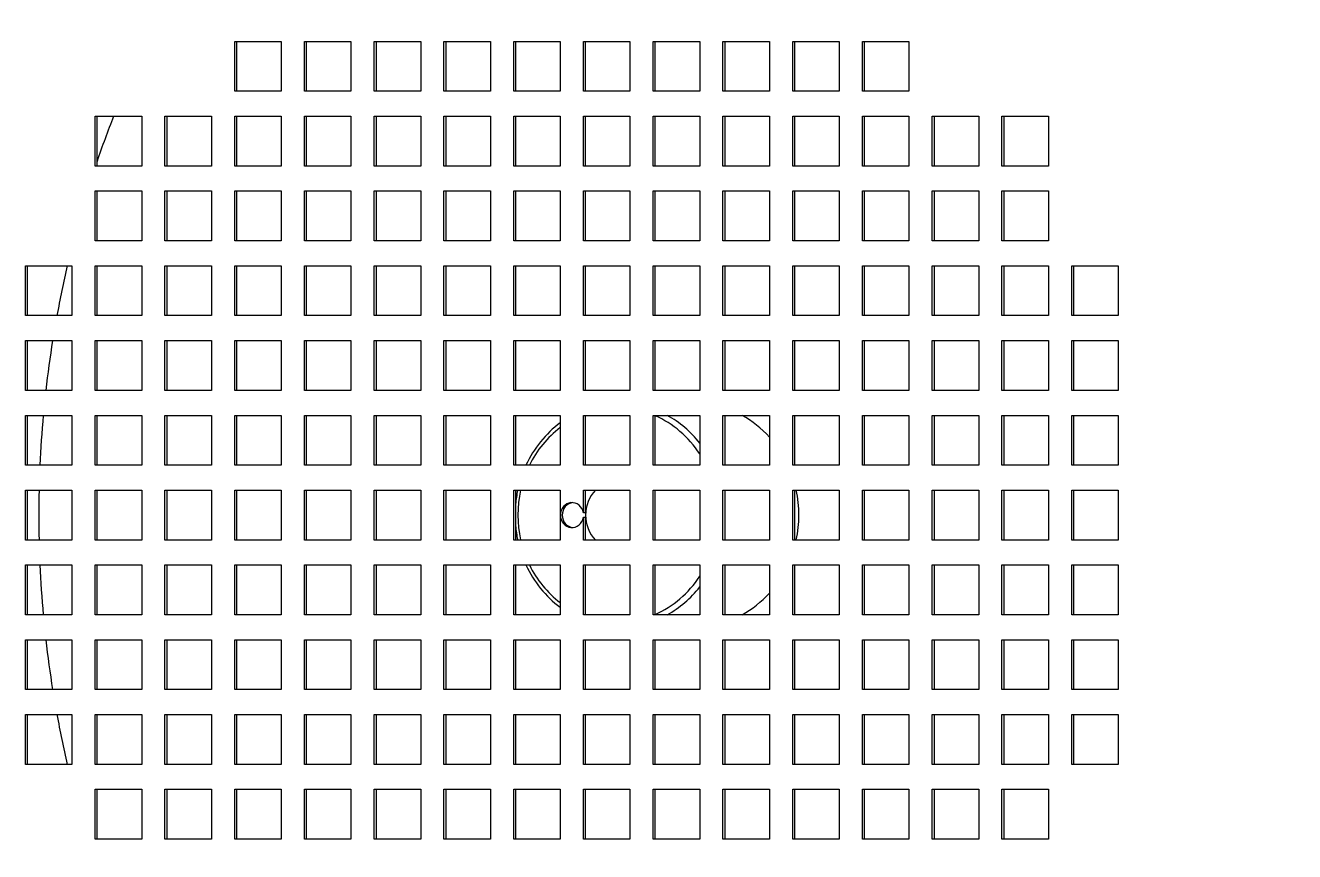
# Model space of a CAD drawing. Header units: millimetres. Extents: x -360063 to 84100, y -179792 to 59400.
# Drawn here: x 39953.1 to 40207.7, y 43732.7 to 43898.4 of the extents above; entities that cross this region are included whole.
import ezdxf

# ---------------------------------------------------------------- set-up
doc = ezdxf.new("R2010")
doc.units = ezdxf.units.MM
doc.header["$LTSCALE"] = 100
doc.layers.add('Visible', color=7, linetype='Continuous', lineweight=25)

msp = doc.modelspace()

# ---------------------------------------------------------------- linework, layer by layer
at = {"layer": 'Visible'}
for p, q in [((39995.12, 43895.17), (40004.44, 43895.17)), ((39995.12, 43885.17), (39995.12, 43895.17)), ((39995.48, 43895.17), (39995.48, 43885.17)), ((40004.44, 43895.17), (40004.44, 43885.17)), ((40009.11, 43885.17), (40009.11, 43895.17)), ((40009.11, 43895.17), (40018.43, 43895.17)), ((40009.47, 43895.17), (40009.47, 43885.17)), ((40018.43, 43895.17), (40018.43, 43885.17)), ((40023.1, 43885.17), (40023.1, 43895.17)), ((40023.1, 43895.17), (40032.42, 43895.17)), ((40023.46, 43895.17), (40023.46, 43885.17)), ((40032.42, 43895.17), (40032.42, 43885.17)), ((40037.09, 43885.17), (40037.09, 43895.17)), ((40037.09, 43895.17), (40046.41, 43895.17)), ((40037.45, 43895.17), (40037.45, 43885.17)), ((40046.41, 43895.17), (40046.41, 43885.17)), ((40051.07, 43885.17), (40051.07, 43895.17)), ((40051.07, 43895.17), (40060.4, 43895.17)), ((40051.44, 43895.17), (40051.44, 43885.17)), ((40060.4, 43895.17), (40060.4, 43885.17)), ((40065.06, 43885.17), (40065.06, 43895.17)), ((40065.06, 43895.17), (40074.39, 43895.17)), ((40065.42, 43895.17), (40065.42, 43885.17)), ((40074.39, 43895.17), (40074.39, 43885.17)), ((40079.05, 43885.17), (40079.05, 43895.17)), ((40079.05, 43895.17), (40088.38, 43895.17)), ((40079.41, 43895.17), (40079.41, 43885.17)), ((40088.38, 43895.17), (40088.38, 43885.17)), ((40093.04, 43885.17), (40093.04, 43895.17)), ((40093.04, 43895.17), (40102.37, 43895.17)), ((40093.4, 43895.17), (40093.4, 43885.17)), ((40102.37, 43895.17), (40102.37, 43885.17)), ((40107.03, 43885.17), (40107.03, 43895.17)), ((40107.03, 43895.17), (40116.36, 43895.17)), ((40107.39, 43895.17), (40107.39, 43885.17)), ((40116.36, 43895.17), (40116.36, 43885.17)), ((40121.02, 43885.17), (40121.02, 43895.17)), ((40121.02, 43895.17), (40130.34, 43895.17)), ((40121.38, 43895.17), (40121.38, 43885.17)), ((40130.34, 43895.17), (40130.34, 43885.17)), ((40004.44, 43885.17), (39995.12, 43885.17)), ((40018.43, 43885.17), (40009.11, 43885.17)), ((40032.42, 43885.17), (40023.1, 43885.17)), ((40046.41, 43885.17), (40037.09, 43885.17)), ((40060.4, 43885.17), (40051.07, 43885.17)), ((40074.39, 43885.17), (40065.06, 43885.17)), ((40088.38, 43885.17), (40079.05, 43885.17)), ((40102.37, 43885.17), (40093.04, 43885.17)), ((40116.36, 43885.17), (40107.03, 43885.17)), ((40130.34, 43885.17), (40121.02, 43885.17)), ((39967.14, 43870.17), (39967.14, 43880.17)), ((39967.14, 43880.17), (39976.47, 43880.17)), ((39967.5, 43880.17), (39967.5, 43870.17)), ((39976.47, 43880.17), (39976.47, 43870.17)), ((39981.13, 43870.17), (39981.13, 43880.17)), ((39981.13, 43880.17), (39990.46, 43880.17)), ((39981.49, 43880.17), (39981.49, 43870.17)), ((39990.46, 43880.17), (39990.46, 43870.17)), ((39995.12, 43870.17), (39995.12, 43880.17)), ((39995.12, 43880.17), (40004.44, 43880.17)), ((39995.48, 43880.17), (39995.48, 43870.17)), ((40004.44, 43880.17), (40004.44, 43870.17)), ((40009.11, 43880.17), (40018.43, 43880.17)), ((40009.11, 43870.17), (40009.11, 43880.17)), ((40009.47, 43880.17), (40009.47, 43870.17)), ((40018.43, 43880.17), (40018.43, 43870.17)), ((40023.1, 43870.17), (40023.1, 43880.17)), ((40023.1, 43880.17), (40032.42, 43880.17)), ((40023.46, 43880.17), (40023.46, 43870.17)), ((40032.42, 43880.17), (40032.42, 43870.17)), ((40037.09, 43870.17), (40037.09, 43880.17)), ((40037.09, 43880.17), (40046.41, 43880.17)), ((40037.45, 43880.17), (40037.45, 43870.17)), ((40046.41, 43880.17), (40046.41, 43870.17)), ((40051.07, 43870.17), (40051.07, 43880.17)), ((40051.07, 43880.17), (40060.4, 43880.17)), ((40051.44, 43880.17), (40051.44, 43870.17)), ((40060.4, 43880.17), (40060.4, 43870.17)), ((40065.06, 43870.17), (40065.06, 43880.17)), ((40065.06, 43880.17), (40074.39, 43880.17)), ((40065.42, 43880.17), (40065.42, 43870.17)), ((40074.39, 43880.17), (40074.39, 43870.17)), ((40079.05, 43870.17), (40079.05, 43880.17)), ((40079.05, 43880.17), (40088.38, 43880.17)), ((40079.41, 43880.17), (40079.41, 43870.17)), ((40088.38, 43880.17), (40088.38, 43870.17)), ((40093.04, 43880.17), (40102.37, 43880.17)), ((40093.04, 43870.17), (40093.04, 43880.17)), ((40093.4, 43880.17), (40093.4, 43870.17)), ((40102.37, 43880.17), (40102.37, 43870.17)), ((40107.03, 43870.17), (40107.03, 43880.17)), ((40107.03, 43880.17), (40116.36, 43880.17)), ((40107.39, 43880.17), (40107.39, 43870.17)), ((40116.36, 43880.17), (40116.36, 43870.17)), ((40121.02, 43870.17), (40121.02, 43880.17)), ((40121.02, 43880.17), (40130.34, 43880.17)), ((40121.38, 43880.17), (40121.38, 43870.17)), ((40130.34, 43880.17), (40130.34, 43870.17)), ((40135.01, 43870.17), (40135.01, 43880.17)), ((40135.01, 43880.17), (40144.33, 43880.17)), ((40135.37, 43880.17), (40135.37, 43870.17)), ((40144.33, 43880.17), (40144.33, 43870.17)), ((40149, 43880.17), (40158.32, 43880.17)), ((40149, 43870.17), (40149, 43880.17)), ((40149.36, 43880.17), (40149.36, 43870.17)), ((40158.32, 43880.17), (40158.32, 43870.17)), ((39976.47, 43870.17), (39967.14, 43870.17)), ((39990.46, 43870.17), (39981.13, 43870.17)), ((40004.44, 43870.17), (39995.12, 43870.17)), ((40018.43, 43870.17), (40009.11, 43870.17)), ((40032.42, 43870.17), (40023.1, 43870.17)), ((40046.41, 43870.17), (40037.09, 43870.17)), ((40060.4, 43870.17), (40051.07, 43870.17)), ((40074.39, 43870.17), (40065.06, 43870.17)), ((40088.38, 43870.17), (40079.05, 43870.17)), ((40102.37, 43870.17), (40093.04, 43870.17)), ((40116.36, 43870.17), (40107.03, 43870.17)), ((40130.34, 43870.17), (40121.02, 43870.17)), ((40144.33, 43870.17), (40135.01, 43870.17)), ((40158.32, 43870.17), (40149, 43870.17)), ((39967.14, 43855.17), (39967.14, 43865.17)), ((39967.14, 43865.17), (39976.47, 43865.17)), ((39967.5, 43865.17), (39967.5, 43855.17)), ((39976.47, 43865.17), (39976.47, 43855.17)), ((39981.13, 43855.17), (39981.13, 43865.17)), ((39981.13, 43865.17), (39990.46, 43865.17)), ((39981.49, 43865.17), (39981.49, 43855.17)), ((39990.46, 43865.17), (39990.46, 43855.17)), ((39995.12, 43855.17), (39995.12, 43865.17)), ((39995.12, 43865.17), (40004.44, 43865.17)), ((39995.48, 43865.17), (39995.48, 43855.17)), ((40004.44, 43865.17), (40004.44, 43855.17)), ((40009.11, 43865.17), (40018.43, 43865.17)), ((40009.11, 43855.17), (40009.11, 43865.17)), ((40009.47, 43865.17), (40009.47, 43855.17)), ((40018.43, 43865.17), (40018.43, 43855.17)), ((40023.1, 43855.17), (40023.1, 43865.17)), ((40023.1, 43865.17), (40032.42, 43865.17)), ((40023.46, 43865.17), (40023.46, 43855.17)), ((40032.42, 43865.17), (40032.42, 43855.17)), ((40037.09, 43855.17), (40037.09, 43865.17)), ((40037.09, 43865.17), (40046.41, 43865.17)), ((40037.45, 43865.17), (40037.45, 43855.17)), ((40046.41, 43865.17), (40046.41, 43855.17)), ((40051.07, 43855.17), (40051.07, 43865.17)), ((40051.07, 43865.17), (40060.4, 43865.17)), ((40051.44, 43865.17), (40051.44, 43855.17)), ((40060.4, 43865.17), (40060.4, 43855.17)), ((40065.06, 43855.17), (40065.06, 43865.17)), ((40065.06, 43865.17), (40074.39, 43865.17)), ((40065.42, 43865.17), (40065.42, 43855.17)), ((40074.39, 43865.17), (40074.39, 43855.17)), ((40079.05, 43855.17), (40079.05, 43865.17)), ((40079.05, 43865.17), (40088.38, 43865.17)), ((40079.41, 43865.17), (40079.41, 43855.17)), ((40088.38, 43865.17), (40088.38, 43855.17)), ((40093.04, 43865.17), (40102.37, 43865.17)), ((40093.04, 43855.17), (40093.04, 43865.17)), ((40093.4, 43865.17), (40093.4, 43855.17)), ((40102.37, 43865.17), (40102.37, 43855.17)), ((40107.03, 43855.17), (40107.03, 43865.17)), ((40107.03, 43865.17), (40116.36, 43865.17)), ((40107.39, 43865.17), (40107.39, 43855.17)), ((40116.36, 43865.17), (40116.36, 43855.17)), ((40121.02, 43855.17), (40121.02, 43865.17)), ((40121.02, 43865.17), (40130.34, 43865.17)), ((40121.38, 43865.17), (40121.38, 43855.17)), ((40130.34, 43865.17), (40130.34, 43855.17)), ((40135.01, 43855.17), (40135.01, 43865.17)), ((40135.01, 43865.17), (40144.33, 43865.17)), ((40135.37, 43865.17), (40135.37, 43855.17)), ((40144.33, 43865.17), (40144.33, 43855.17)), ((40149, 43865.17), (40158.32, 43865.17)), ((40149, 43855.17), (40149, 43865.17)), ((40149.36, 43865.17), (40149.36, 43855.17)), ((40158.32, 43865.17), (40158.32, 43855.17)), ((39976.47, 43855.17), (39967.14, 43855.17)), ((39990.46, 43855.17), (39981.13, 43855.17)), ((40004.44, 43855.17), (39995.12, 43855.17)), ((40018.43, 43855.17), (40009.11, 43855.17)), ((40032.42, 43855.17), (40023.1, 43855.17)), ((40046.41, 43855.17), (40037.09, 43855.17)), ((40060.4, 43855.17), (40051.07, 43855.17)), ((40074.39, 43855.17), (40065.06, 43855.17)), ((40088.38, 43855.17), (40079.05, 43855.17)), ((40102.37, 43855.17), (40093.04, 43855.17)), ((40116.36, 43855.17), (40107.03, 43855.17)), ((40130.34, 43855.17), (40121.02, 43855.17)), ((40144.33, 43855.17), (40135.01, 43855.17)), ((40158.32, 43855.17), (40149, 43855.17)), ((39953.15, 43840.17), (39953.15, 43850.17)), ((39953.15, 43850.17), (39962.48, 43850.17)), ((39953.51, 43850.17), (39953.51, 43840.17)), ((39962.48, 43850.17), (39962.48, 43840.17)), ((39967.14, 43850.17), (39976.47, 43850.17)), ((39967.14, 43840.17), (39967.14, 43850.17)), ((39967.5, 43850.17), (39967.5, 43840.17)), ((39976.47, 43850.17), (39976.47, 43840.17)), ((39981.13, 43840.17), (39981.13, 43850.17)), ((39981.13, 43850.17), (39990.46, 43850.17)), ((39981.49, 43850.17), (39981.49, 43840.17)), ((39990.46, 43850.17), (39990.46, 43840.17)), ((39995.12, 43840.17), (39995.12, 43850.17)), ((39995.12, 43850.17), (40004.44, 43850.17)), ((39995.48, 43850.17), (39995.48, 43840.17)), ((40004.44, 43850.17), (40004.44, 43840.17)), ((40009.11, 43840.17), (40009.11, 43850.17)), ((40009.11, 43850.17), (40018.43, 43850.17)), ((40009.47, 43850.17), (40009.47, 43840.17)), ((40018.43, 43850.17), (40018.43, 43840.17)), ((40023.1, 43840.17), (40023.1, 43850.17)), ((40023.1, 43850.17), (40032.42, 43850.17)), ((40023.46, 43850.17), (40023.46, 43840.17)), ((40032.42, 43850.17), (40032.42, 43840.17)), ((40037.09, 43840.17), (40037.09, 43850.17)), ((40037.09, 43850.17), (40046.41, 43850.17)), ((40037.45, 43850.17), (40037.45, 43840.17)), ((40046.41, 43850.17), (40046.41, 43840.17)), ((40051.07, 43840.17), (40051.07, 43850.17)), ((40051.07, 43850.17), (40060.4, 43850.17)), ((40051.44, 43850.17), (40051.44, 43840.17)), ((40060.4, 43850.17), (40060.4, 43840.17)), ((40065.06, 43840.17), (40065.06, 43850.17)), ((40065.06, 43850.17), (40074.39, 43850.17)), ((40065.42, 43850.17), (40065.42, 43840.17)), ((40074.39, 43850.17), (40074.39, 43840.17)), ((40079.05, 43840.17), (40079.05, 43850.17)), ((40079.05, 43850.17), (40088.38, 43850.17)), ((40079.41, 43850.17), (40079.41, 43840.17)), ((40088.38, 43850.17), (40088.38, 43840.17)), ((40093.04, 43840.17), (40093.04, 43850.17)), ((40093.04, 43850.17), (40102.37, 43850.17)), ((40093.4, 43850.17), (40093.4, 43840.17)), ((40102.37, 43850.17), (40102.37, 43840.17)), ((40107.03, 43840.17), (40107.03, 43850.17)), ((40107.03, 43850.17), (40116.36, 43850.17)), ((40107.39, 43850.17), (40107.39, 43840.17)), ((40116.36, 43850.17), (40116.36, 43840.17)), ((40121.02, 43840.17), (40121.02, 43850.17)), ((40121.02, 43850.17), (40130.34, 43850.17)), ((40121.38, 43850.17), (40121.38, 43840.17)), ((40130.34, 43850.17), (40130.34, 43840.17)), ((40135.01, 43840.17), (40135.01, 43850.17)), ((40135.01, 43850.17), (40144.33, 43850.17)), ((40135.37, 43850.17), (40135.37, 43840.17)), ((40144.33, 43850.17), (40144.33, 43840.17)), ((40149, 43840.17), (40149, 43850.17)), ((40149, 43850.17), (40158.32, 43850.17)), ((40149.36, 43850.17), (40149.36, 43840.17)), ((40158.32, 43850.17), (40158.32, 43840.17)), ((40162.99, 43850.17), (40172.31, 43850.17)), ((40162.99, 43840.17), (40162.99, 43850.17)), ((40163.35, 43850.17), (40163.35, 43840.17)), ((40172.31, 43850.17), (40172.31, 43840.17)), ((39962.48, 43840.17), (39953.15, 43840.17)), ((39976.47, 43840.17), (39967.14, 43840.17)), ((39990.46, 43840.17), (39981.13, 43840.17)), ((40004.44, 43840.17), (39995.12, 43840.17)), ((40018.43, 43840.17), (40009.11, 43840.17)), ((40032.42, 43840.17), (40023.1, 43840.17)), ((40046.41, 43840.17), (40037.09, 43840.17)), ((40060.4, 43840.17), (40051.07, 43840.17)), ((40074.39, 43840.17), (40065.06, 43840.17)), ((40088.38, 43840.17), (40079.05, 43840.17)), ((40102.37, 43840.17), (40093.04, 43840.17)), ((40116.36, 43840.17), (40107.03, 43840.17)), ((40130.34, 43840.17), (40121.02, 43840.17)), ((40144.33, 43840.17), (40135.01, 43840.17)), ((40158.32, 43840.17), (40149, 43840.17)), ((40172.31, 43840.17), (40162.99, 43840.17)), ((39953.15, 43825.17), (39953.15, 43835.17)), ((39953.15, 43835.17), (39962.48, 43835.17)), ((39953.51, 43835.17), (39953.51, 43825.17)), ((39962.48, 43835.17), (39962.48, 43825.17)), ((39967.14, 43835.17), (39976.47, 43835.17)), ((39967.14, 43825.17), (39967.14, 43835.17)), ((39967.5, 43835.17), (39967.5, 43825.17)), ((39976.47, 43835.17), (39976.47, 43825.17)), ((39981.13, 43825.17), (39981.13, 43835.17)), ((39981.13, 43835.17), (39990.46, 43835.17)), ((39981.49, 43835.17), (39981.49, 43825.17)), ((39990.46, 43835.17), (39990.46, 43825.17)), ((39995.12, 43825.17), (39995.12, 43835.17)), ((39995.12, 43835.17), (40004.44, 43835.17)), ((39995.48, 43835.17), (39995.48, 43825.17)), ((40004.44, 43835.17), (40004.44, 43825.17)), ((40009.11, 43825.17), (40009.11, 43835.17)), ((40009.11, 43835.17), (40018.43, 43835.17)), ((40009.47, 43835.17), (40009.47, 43825.17)), ((40018.43, 43835.17), (40018.43, 43825.17)), ((40023.1, 43825.17), (40023.1, 43835.17)), ((40023.1, 43835.17), (40032.42, 43835.17)), ((40023.46, 43835.17), (40023.46, 43825.17)), ((40032.42, 43835.17), (40032.42, 43825.17)), ((40037.09, 43825.17), (40037.09, 43835.17)), ((40037.09, 43835.17), (40046.41, 43835.17)), ((40037.45, 43835.17), (40037.45, 43825.17)), ((40046.41, 43835.17), (40046.41, 43825.17)), ((40051.07, 43825.17), (40051.07, 43835.17)), ((40051.07, 43835.17), (40060.4, 43835.17)), ((40051.44, 43835.17), (40051.44, 43825.17)), ((40060.4, 43835.17), (40060.4, 43825.17)), ((40065.06, 43825.17), (40065.06, 43835.17)), ((40065.06, 43835.17), (40074.39, 43835.17)), ((40065.42, 43835.17), (40065.42, 43825.17)), ((40074.39, 43835.17), (40074.39, 43825.17)), ((40079.05, 43825.17), (40079.05, 43835.17)), ((40079.05, 43835.17), (40088.38, 43835.17)), ((40079.41, 43835.17), (40079.41, 43825.17)), ((40088.38, 43835.17), (40088.38, 43825.17)), ((40093.04, 43825.17), (40093.04, 43835.17)), ((40093.04, 43835.17), (40102.37, 43835.17)), ((40093.4, 43835.17), (40093.4, 43825.17)), ((40102.37, 43835.17), (40102.37, 43825.17)), ((40107.03, 43825.17), (40107.03, 43835.17)), ((40107.03, 43835.17), (40116.36, 43835.17)), ((40107.39, 43835.17), (40107.39, 43825.17)), ((40116.36, 43835.17), (40116.36, 43825.17)), ((40121.02, 43825.17), (40121.02, 43835.17)), ((40121.02, 43835.17), (40130.34, 43835.17)), ((40121.38, 43835.17), (40121.38, 43825.17)), ((40130.34, 43835.17), (40130.34, 43825.17)), ((40135.01, 43825.17), (40135.01, 43835.17)), ((40135.01, 43835.17), (40144.33, 43835.17)), ((40135.37, 43835.17), (40135.37, 43825.17)), ((40144.33, 43835.17), (40144.33, 43825.17)), ((40149, 43825.17), (40149, 43835.17)), ((40149, 43835.17), (40158.32, 43835.17)), ((40149.36, 43835.17), (40149.36, 43825.17)), ((40158.32, 43835.17), (40158.32, 43825.17)), ((40162.99, 43835.17), (40172.31, 43835.17)), ((40162.99, 43825.17), (40162.99, 43835.17)), ((40163.35, 43835.17), (40163.35, 43825.17)), ((40172.31, 43835.17), (40172.31, 43825.17)), ((39962.48, 43825.17), (39953.15, 43825.17)), ((39976.47, 43825.17), (39967.14, 43825.17)), ((39990.46, 43825.17), (39981.13, 43825.17)), ((40004.44, 43825.17), (39995.12, 43825.17)), ((40018.43, 43825.17), (40009.11, 43825.17)), ((40032.42, 43825.17), (40023.1, 43825.17)), ((40046.41, 43825.17), (40037.09, 43825.17)), ((40060.4, 43825.17), (40051.07, 43825.17)), ((40074.39, 43825.17), (40065.06, 43825.17)), ((40088.38, 43825.17), (40079.05, 43825.17)), ((40102.37, 43825.17), (40093.04, 43825.17)), ((40116.36, 43825.17), (40107.03, 43825.17)), ((40130.34, 43825.17), (40121.02, 43825.17)), ((40144.33, 43825.17), (40135.01, 43825.17)), ((40158.32, 43825.17), (40149, 43825.17)), ((40172.31, 43825.17), (40162.99, 43825.17)), ((39953.15, 43810.17), (39953.15, 43820.17)), ((39953.15, 43820.17), (39962.48, 43820.17)), ((39953.51, 43820.17), (39953.51, 43810.17)), ((39962.48, 43820.17), (39962.48, 43810.17)), ((39967.14, 43820.17), (39976.47, 43820.17)), ((39967.14, 43810.17), (39967.14, 43820.17)), ((39967.5, 43820.17), (39967.5, 43810.17)), ((39976.47, 43820.17), (39976.47, 43810.17)), ((39981.13, 43810.17), (39981.13, 43820.17)), ((39981.13, 43820.17), (39990.46, 43820.17)), ((39981.49, 43820.17), (39981.49, 43810.17)), ((39990.46, 43820.17), (39990.46, 43810.17)), ((39995.12, 43810.17), (39995.12, 43820.17)), ((39995.12, 43820.17), (40004.44, 43820.17)), ((39995.48, 43820.17), (39995.48, 43810.17)), ((40004.44, 43820.17), (40004.44, 43810.17)), ((40009.11, 43810.17), (40009.11, 43820.17)), ((40009.11, 43820.17), (40018.43, 43820.17)), ((40009.47, 43820.17), (40009.47, 43810.17)), ((40018.43, 43820.17), (40018.43, 43810.17)), ((40023.1, 43810.17), (40023.1, 43820.17)), ((40023.1, 43820.17), (40032.42, 43820.17)), ((40023.46, 43820.17), (40023.46, 43810.17)), ((40032.42, 43820.17), (40032.42, 43810.17)), ((40037.09, 43810.17), (40037.09, 43820.17)), ((40037.09, 43820.17), (40046.41, 43820.17)), ((40037.45, 43820.17), (40037.45, 43810.17)), ((40046.41, 43820.17), (40046.41, 43810.17)), ((40051.07, 43810.17), (40051.07, 43820.17)), ((40051.07, 43820.17), (40060.4, 43820.17)), ((40051.44, 43820.17), (40051.44, 43810.17)), ((40060.4, 43820.17), (40060.4, 43810.17)), ((40065.06, 43810.17), (40065.06, 43820.17)), ((40065.06, 43820.17), (40074.39, 43820.17)), ((40065.42, 43820.17), (40065.42, 43810.17)), ((40074.39, 43820.17), (40074.39, 43810.17)), ((40079.05, 43810.17), (40079.05, 43820.17)), ((40079.05, 43820.17), (40088.38, 43820.17)), ((40079.41, 43820.17), (40079.41, 43810.17)), ((40088.38, 43820.17), (40088.38, 43810.17)), ((40093.04, 43810.17), (40093.04, 43820.17)), ((40093.04, 43820.17), (40102.37, 43820.17)), ((40093.4, 43820.17), (40093.4, 43810.17)), ((40102.37, 43820.17), (40102.37, 43810.17)), ((40107.03, 43810.17), (40107.03, 43820.17)), ((40107.03, 43820.17), (40116.36, 43820.17)), ((40107.39, 43820.17), (40107.39, 43810.17)), ((40116.36, 43820.17), (40116.36, 43810.17)), ((40121.02, 43810.17), (40121.02, 43820.17)), ((40121.02, 43820.17), (40130.34, 43820.17)), ((40121.38, 43820.17), (40121.38, 43810.17)), ((40130.34, 43820.17), (40130.34, 43810.17)), ((40135.01, 43810.17), (40135.01, 43820.17)), ((40135.01, 43820.17), (40144.33, 43820.17)), ((40135.37, 43820.17), (40135.37, 43810.17)), ((40144.33, 43820.17), (40144.33, 43810.17)), ((40149, 43810.17), (40149, 43820.17)), ((40149, 43820.17), (40158.32, 43820.17)), ((40149.36, 43820.17), (40149.36, 43810.17)), ((40158.32, 43820.17), (40158.32, 43810.17)), ((40162.99, 43820.17), (40172.31, 43820.17)), ((40162.99, 43810.17), (40162.99, 43820.17)), ((40163.35, 43820.17), (40163.35, 43810.17)), ((40172.31, 43820.17), (40172.31, 43810.17)), ((39962.48, 43810.17), (39953.15, 43810.17)), ((39976.47, 43810.17), (39967.14, 43810.17)), ((39990.46, 43810.17), (39981.13, 43810.17)), ((40004.44, 43810.17), (39995.12, 43810.17)), ((40018.43, 43810.17), (40009.11, 43810.17)), ((40032.42, 43810.17), (40023.1, 43810.17)), ((40046.41, 43810.17), (40037.09, 43810.17)), ((40060.4, 43810.17), (40051.07, 43810.17)), ((40074.39, 43810.17), (40065.06, 43810.17)), ((40088.38, 43810.17), (40079.05, 43810.17)), ((40102.37, 43810.17), (40093.04, 43810.17)), ((40116.36, 43810.17), (40107.03, 43810.17)), ((40130.34, 43810.17), (40121.02, 43810.17)), ((40144.33, 43810.17), (40135.01, 43810.17)), ((40158.32, 43810.17), (40149, 43810.17)), ((40172.31, 43810.17), (40162.99, 43810.17)), ((39953.15, 43795.17), (39953.15, 43805.17)), ((39953.15, 43805.17), (39962.48, 43805.17)), ((39953.51, 43805.17), (39953.51, 43795.17)), ((39962.48, 43805.17), (39962.48, 43795.17)), ((39967.14, 43805.17), (39976.47, 43805.17)), ((39967.14, 43795.17), (39967.14, 43805.17)), ((39967.5, 43805.17), (39967.5, 43795.17)), ((39976.47, 43805.17), (39976.47, 43795.17)), ((39981.13, 43805.17), (39990.46, 43805.17)), ((39981.13, 43795.17), (39981.13, 43805.17)), ((39981.49, 43805.17), (39981.49, 43795.17)), ((39990.46, 43805.17), (39990.46, 43795.17)), ((39995.12, 43805.17), (40004.44, 43805.17)), ((39995.12, 43795.17), (39995.12, 43805.17)), ((39995.48, 43805.17), (39995.48, 43795.17)), ((40004.44, 43805.17), (40004.44, 43795.17)), ((40009.11, 43805.17), (40018.43, 43805.17)), ((40009.11, 43795.17), (40009.11, 43805.17)), ((40009.47, 43805.17), (40009.47, 43795.17)), ((40018.43, 43805.17), (40018.43, 43795.17)), ((40023.1, 43805.17), (40032.42, 43805.17)), ((40023.1, 43795.17), (40023.1, 43805.17)), ((40023.46, 43805.17), (40023.46, 43795.17)), ((40032.42, 43805.17), (40032.42, 43795.17)), ((40037.09, 43805.17), (40046.41, 43805.17)), ((40037.09, 43795.17), (40037.09, 43805.17)), ((40037.45, 43805.17), (40037.45, 43795.17)), ((40046.41, 43805.17), (40046.41, 43795.17)), ((40051.07, 43805.17), (40060.4, 43805.17)), ((40051.07, 43795.17), (40051.07, 43805.17)), ((40051.44, 43805.17), (40051.44, 43795.17)), ((40060.4, 43805.17), (40060.4, 43795.17)), ((40065.06, 43800.62), (40065.06, 43805.17)), ((40065.06, 43805.17), (40074.39, 43805.17)), ((40065.42, 43805.17), (40065.42, 43800.62)), ((40074.39, 43805.17), (40074.39, 43795.17)), ((40079.05, 43805.17), (40088.38, 43805.17)), ((40079.05, 43795.17), (40079.05, 43805.17)), ((40079.41, 43805.17), (40079.41, 43795.17)), ((40088.38, 43805.17), (40088.38, 43795.17)), ((40093.04, 43805.17), (40102.37, 43805.17)), ((40093.04, 43795.17), (40093.04, 43805.17)), ((40093.4, 43805.17), (40093.4, 43795.17)), ((40102.37, 43805.17), (40102.37, 43795.17)), ((40107.03, 43805.17), (40116.36, 43805.17)), ((40107.03, 43795.17), (40107.03, 43805.17)), ((40107.39, 43805.17), (40107.39, 43795.17)), ((40116.36, 43805.17), (40116.36, 43795.17)), ((40121.02, 43805.17), (40130.34, 43805.17)), ((40121.02, 43795.17), (40121.02, 43805.17)), ((40121.38, 43805.17), (40121.38, 43795.17)), ((40130.34, 43805.17), (40130.34, 43795.17)), ((40135.01, 43805.17), (40144.33, 43805.17)), ((40135.01, 43795.17), (40135.01, 43805.17)), ((40135.37, 43805.17), (40135.37, 43795.17)), ((40144.33, 43805.17), (40144.33, 43795.17)), ((40149, 43805.17), (40158.32, 43805.17)), ((40149, 43795.17), (40149, 43805.17)), ((40149.36, 43805.17), (40149.36, 43795.17)), ((40158.32, 43805.17), (40158.32, 43795.17)), ((40162.99, 43805.17), (40172.31, 43805.17)), ((40162.99, 43795.17), (40162.99, 43805.17)), ((40163.35, 43805.17), (40163.35, 43795.17)), ((40172.31, 43805.17), (40172.31, 43795.17)), ((40065.42, 43800.62), (40065.06, 43800.62)), ((40065.06, 43799.72), (40065.42, 43799.72)), ((40065.06, 43795.17), (40065.06, 43799.72)), ((40065.42, 43799.72), (40065.42, 43795.17)), ((39962.48, 43795.17), (39953.15, 43795.17)), ((39976.47, 43795.17), (39967.14, 43795.17)), ((39990.46, 43795.17), (39981.13, 43795.17)), ((40004.44, 43795.17), (39995.12, 43795.17)), ((40018.43, 43795.17), (40009.11, 43795.17)), ((40032.42, 43795.17), (40023.1, 43795.17)), ((40046.41, 43795.17), (40037.09, 43795.17)), ((40060.4, 43795.17), (40051.07, 43795.17)), ((40074.39, 43795.17), (40065.06, 43795.17)), ((40088.38, 43795.17), (40079.05, 43795.17)), ((40102.37, 43795.17), (40093.04, 43795.17)), ((40116.36, 43795.17), (40107.03, 43795.17)), ((40130.34, 43795.17), (40121.02, 43795.17)), ((40144.33, 43795.17), (40135.01, 43795.17)), ((40158.32, 43795.17), (40149, 43795.17)), ((40172.31, 43795.17), (40162.99, 43795.17)), ((39953.15, 43780.17), (39953.15, 43790.17)), ((39953.15, 43790.17), (39962.48, 43790.17)), ((39953.51, 43790.17), (39953.51, 43780.17)), ((39962.48, 43790.17), (39962.48, 43780.17)), ((39967.14, 43790.17), (39976.47, 43790.17)), ((39967.14, 43780.17), (39967.14, 43790.17)), ((39967.5, 43790.17), (39967.5, 43780.17)), ((39976.47, 43790.17), (39976.47, 43780.17)), ((39981.13, 43790.17), (39990.46, 43790.17)), ((39981.13, 43780.17), (39981.13, 43790.17)), ((39981.49, 43790.17), (39981.49, 43780.17)), ((39990.46, 43790.17), (39990.46, 43780.17)), ((39995.12, 43790.17), (40004.44, 43790.17)), ((39995.12, 43780.17), (39995.12, 43790.17)), ((39995.48, 43790.17), (39995.48, 43780.17)), ((40004.44, 43790.17), (40004.44, 43780.17)), ((40009.11, 43790.17), (40018.43, 43790.17)), ((40009.11, 43780.17), (40009.11, 43790.17)), ((40009.47, 43790.17), (40009.47, 43780.17)), ((40018.43, 43790.17), (40018.43, 43780.17)), ((40023.1, 43790.17), (40032.42, 43790.17)), ((40023.1, 43780.17), (40023.1, 43790.17)), ((40023.46, 43790.17), (40023.46, 43780.17)), ((40032.42, 43790.17), (40032.42, 43780.17)), ((40037.09, 43790.17), (40046.41, 43790.17)), ((40037.09, 43780.17), (40037.09, 43790.17)), ((40037.45, 43790.17), (40037.45, 43780.17)), ((40046.41, 43790.17), (40046.41, 43780.17)), ((40051.07, 43780.17), (40051.07, 43790.17)), ((40051.07, 43790.17), (40060.4, 43790.17)), ((40051.44, 43790.17), (40051.44, 43780.17)), ((40060.4, 43790.17), (40060.4, 43780.17)), ((40065.06, 43790.17), (40074.39, 43790.17)), ((40065.06, 43780.17), (40065.06, 43790.17)), ((40065.42, 43790.17), (40065.42, 43780.17)), ((40074.39, 43790.17), (40074.39, 43780.17)), ((40079.05, 43790.17), (40088.38, 43790.17)), ((40079.05, 43780.17), (40079.05, 43790.17)), ((40079.41, 43790.17), (40079.41, 43780.17)), ((40088.38, 43790.17), (40088.38, 43780.17)), ((40093.04, 43790.17), (40102.37, 43790.17)), ((40093.04, 43780.17), (40093.04, 43790.17)), ((40093.4, 43790.17), (40093.4, 43780.17)), ((40102.37, 43790.17), (40102.37, 43780.17)), ((40107.03, 43790.17), (40116.36, 43790.17)), ((40107.03, 43780.17), (40107.03, 43790.17)), ((40107.39, 43790.17), (40107.39, 43780.17)), ((40116.36, 43790.17), (40116.36, 43780.17)), ((40121.02, 43790.17), (40130.34, 43790.17)), ((40121.02, 43780.17), (40121.02, 43790.17)), ((40121.38, 43790.17), (40121.38, 43780.17)), ((40130.34, 43790.17), (40130.34, 43780.17)), ((40135.01, 43790.17), (40144.33, 43790.17)), ((40135.01, 43780.17), (40135.01, 43790.17)), ((40135.37, 43790.17), (40135.37, 43780.17)), ((40144.33, 43790.17), (40144.33, 43780.17)), ((40149, 43790.17), (40158.32, 43790.17)), ((40149, 43780.17), (40149, 43790.17)), ((40149.36, 43790.17), (40149.36, 43780.17)), ((40158.32, 43790.17), (40158.32, 43780.17)), ((40162.99, 43780.17), (40162.99, 43790.17)), ((40162.99, 43790.17), (40172.31, 43790.17)), ((40163.35, 43790.17), (40163.35, 43780.17)), ((40172.31, 43790.17), (40172.31, 43780.17)), ((39962.48, 43780.17), (39953.15, 43780.17)), ((39976.47, 43780.17), (39967.14, 43780.17)), ((39990.46, 43780.17), (39981.13, 43780.17)), ((40004.44, 43780.17), (39995.12, 43780.17)), ((40018.43, 43780.17), (40009.11, 43780.17)), ((40032.42, 43780.17), (40023.1, 43780.17)), ((40046.41, 43780.17), (40037.09, 43780.17)), ((40060.4, 43780.17), (40051.07, 43780.17)), ((40074.39, 43780.17), (40065.06, 43780.17)), ((40088.38, 43780.17), (40079.05, 43780.17)), ((40102.37, 43780.17), (40093.04, 43780.17)), ((40116.36, 43780.17), (40107.03, 43780.17)), ((40130.34, 43780.17), (40121.02, 43780.17)), ((40144.33, 43780.17), (40135.01, 43780.17)), ((40158.32, 43780.17), (40149, 43780.17)), ((40172.31, 43780.17), (40162.99, 43780.17)), ((39953.15, 43765.17), (39953.15, 43775.17)), ((39953.15, 43775.17), (39962.48, 43775.17)), ((39953.51, 43775.17), (39953.51, 43765.17)), ((39962.48, 43775.17), (39962.48, 43765.17)), ((39967.14, 43775.17), (39976.47, 43775.17)), ((39967.14, 43765.17), (39967.14, 43775.17)), ((39967.5, 43775.17), (39967.5, 43765.17)), ((39976.47, 43775.17), (39976.47, 43765.17)), ((39981.13, 43775.17), (39990.46, 43775.17)), ((39981.13, 43765.17), (39981.13, 43775.17)), ((39981.49, 43775.17), (39981.49, 43765.17)), ((39990.46, 43775.17), (39990.46, 43765.17)), ((39995.12, 43775.17), (40004.44, 43775.17)), ((39995.12, 43765.17), (39995.12, 43775.17)), ((39995.48, 43775.17), (39995.48, 43765.17)), ((40004.44, 43775.17), (40004.44, 43765.17)), ((40009.11, 43775.17), (40018.43, 43775.17)), ((40009.11, 43765.17), (40009.11, 43775.17)), ((40009.47, 43775.17), (40009.47, 43765.17)), ((40018.43, 43775.17), (40018.43, 43765.17)), ((40023.1, 43775.17), (40032.42, 43775.17)), ((40023.1, 43765.17), (40023.1, 43775.17)), ((40023.46, 43775.17), (40023.46, 43765.17)), ((40032.42, 43775.17), (40032.42, 43765.17)), ((40037.09, 43775.17), (40046.41, 43775.17)), ((40037.09, 43765.17), (40037.09, 43775.17)), ((40037.45, 43775.17), (40037.45, 43765.17)), ((40046.41, 43775.17), (40046.41, 43765.17)), ((40051.07, 43765.17), (40051.07, 43775.17)), ((40051.07, 43775.17), (40060.4, 43775.17)), ((40051.44, 43775.17), (40051.44, 43765.17)), ((40060.4, 43775.17), (40060.4, 43765.17)), ((40065.06, 43775.17), (40074.39, 43775.17)), ((40065.06, 43765.17), (40065.06, 43775.17)), ((40065.42, 43775.17), (40065.42, 43765.17)), ((40074.39, 43775.17), (40074.39, 43765.17)), ((40079.05, 43775.17), (40088.38, 43775.17)), ((40079.05, 43765.17), (40079.05, 43775.17)), ((40079.41, 43775.17), (40079.41, 43765.17)), ((40088.38, 43775.17), (40088.38, 43765.17)), ((40093.04, 43775.17), (40102.37, 43775.17)), ((40093.04, 43765.17), (40093.04, 43775.17)), ((40093.4, 43775.17), (40093.4, 43765.17)), ((40102.37, 43775.17), (40102.37, 43765.17)), ((40107.03, 43775.17), (40116.36, 43775.17)), ((40107.03, 43765.17), (40107.03, 43775.17)), ((40107.39, 43775.17), (40107.39, 43765.17)), ((40116.36, 43775.17), (40116.36, 43765.17)), ((40121.02, 43775.17), (40130.34, 43775.17)), ((40121.02, 43765.17), (40121.02, 43775.17)), ((40121.38, 43775.17), (40121.38, 43765.17)), ((40130.34, 43775.17), (40130.34, 43765.17)), ((40135.01, 43775.17), (40144.33, 43775.17)), ((40135.01, 43765.17), (40135.01, 43775.17)), ((40135.37, 43775.17), (40135.37, 43765.17)), ((40144.33, 43775.17), (40144.33, 43765.17)), ((40149, 43775.17), (40158.32, 43775.17)), ((40149, 43765.17), (40149, 43775.17)), ((40149.36, 43775.17), (40149.36, 43765.17)), ((40158.32, 43775.17), (40158.32, 43765.17)), ((40162.99, 43765.17), (40162.99, 43775.17)), ((40162.99, 43775.17), (40172.31, 43775.17)), ((40163.35, 43775.17), (40163.35, 43765.17)), ((40172.31, 43775.17), (40172.31, 43765.17)), ((39962.48, 43765.17), (39953.15, 43765.17)), ((39976.47, 43765.17), (39967.14, 43765.17)), ((39990.46, 43765.17), (39981.13, 43765.17)), ((40004.44, 43765.17), (39995.12, 43765.17)), ((40018.43, 43765.17), (40009.11, 43765.17)), ((40032.42, 43765.17), (40023.1, 43765.17)), ((40046.41, 43765.17), (40037.09, 43765.17)), ((40060.4, 43765.17), (40051.07, 43765.17)), ((40074.39, 43765.17), (40065.06, 43765.17)), ((40088.38, 43765.17), (40079.05, 43765.17)), ((40102.37, 43765.17), (40093.04, 43765.17)), ((40116.36, 43765.17), (40107.03, 43765.17)), ((40130.34, 43765.17), (40121.02, 43765.17)), ((40144.33, 43765.17), (40135.01, 43765.17)), ((40158.32, 43765.17), (40149, 43765.17)), ((40172.31, 43765.17), (40162.99, 43765.17)), ((39953.15, 43750.17), (39953.15, 43760.17)), ((39953.15, 43760.17), (39962.48, 43760.17)), ((39953.51, 43760.17), (39953.51, 43750.17)), ((39962.48, 43760.17), (39962.48, 43750.17)), ((39967.14, 43760.17), (39976.47, 43760.17)), ((39967.14, 43750.17), (39967.14, 43760.17)), ((39967.5, 43760.17), (39967.5, 43750.17)), ((39976.47, 43760.17), (39976.47, 43750.17)), ((39981.13, 43760.17), (39990.46, 43760.17)), ((39981.13, 43750.17), (39981.13, 43760.17)), ((39981.49, 43760.17), (39981.49, 43750.17)), ((39990.46, 43760.17), (39990.46, 43750.17)), ((39995.12, 43760.17), (40004.44, 43760.17)), ((39995.12, 43750.17), (39995.12, 43760.17)), ((39995.48, 43760.17), (39995.48, 43750.17)), ((40004.44, 43760.17), (40004.44, 43750.17)), ((40009.11, 43760.17), (40018.43, 43760.17)), ((40009.11, 43750.17), (40009.11, 43760.17)), ((40009.47, 43760.17), (40009.47, 43750.17)), ((40018.43, 43760.17), (40018.43, 43750.17)), ((40023.1, 43760.17), (40032.42, 43760.17)), ((40023.1, 43750.17), (40023.1, 43760.17)), ((40023.46, 43760.17), (40023.46, 43750.17)), ((40032.42, 43760.17), (40032.42, 43750.17)), ((40037.09, 43760.17), (40046.41, 43760.17)), ((40037.09, 43750.17), (40037.09, 43760.17)), ((40037.45, 43760.17), (40037.45, 43750.17)), ((40046.41, 43760.17), (40046.41, 43750.17)), ((40051.07, 43750.17), (40051.07, 43760.17)), ((40051.07, 43760.17), (40060.4, 43760.17)), ((40051.44, 43760.17), (40051.44, 43750.17)), ((40060.4, 43760.17), (40060.4, 43750.17)), ((40065.06, 43760.17), (40074.39, 43760.17)), ((40065.06, 43750.17), (40065.06, 43760.17)), ((40065.42, 43760.17), (40065.42, 43750.17)), ((40074.39, 43760.17), (40074.39, 43750.17)), ((40079.05, 43760.17), (40088.38, 43760.17)), ((40079.05, 43750.17), (40079.05, 43760.17)), ((40079.41, 43760.17), (40079.41, 43750.17)), ((40088.38, 43760.17), (40088.38, 43750.17)), ((40093.04, 43760.17), (40102.37, 43760.17)), ((40093.04, 43750.17), (40093.04, 43760.17)), ((40093.4, 43760.17), (40093.4, 43750.17)), ((40102.37, 43760.17), (40102.37, 43750.17)), ((40107.03, 43760.17), (40116.36, 43760.17)), ((40107.03, 43750.17), (40107.03, 43760.17)), ((40107.39, 43760.17), (40107.39, 43750.17)), ((40116.36, 43760.17), (40116.36, 43750.17)), ((40121.02, 43760.17), (40130.34, 43760.17)), ((40121.02, 43750.17), (40121.02, 43760.17)), ((40121.38, 43760.17), (40121.38, 43750.17)), ((40130.34, 43760.17), (40130.34, 43750.17)), ((40135.01, 43760.17), (40144.33, 43760.17)), ((40135.01, 43750.17), (40135.01, 43760.17)), ((40135.37, 43760.17), (40135.37, 43750.17)), ((40144.33, 43760.17), (40144.33, 43750.17)), ((40149, 43760.17), (40158.32, 43760.17)), ((40149, 43750.17), (40149, 43760.17)), ((40149.36, 43760.17), (40149.36, 43750.17)), ((40158.32, 43760.17), (40158.32, 43750.17)), ((40162.99, 43750.17), (40162.99, 43760.17)), ((40162.99, 43760.17), (40172.31, 43760.17)), ((40163.35, 43760.17), (40163.35, 43750.17)), ((40172.31, 43760.17), (40172.31, 43750.17)), ((39962.48, 43750.17), (39953.15, 43750.17)), ((39976.47, 43750.17), (39967.14, 43750.17)), ((39990.46, 43750.17), (39981.13, 43750.17)), ((40004.44, 43750.17), (39995.12, 43750.17)), ((40018.43, 43750.17), (40009.11, 43750.17)), ((40032.42, 43750.17), (40023.1, 43750.17)), ((40046.41, 43750.17), (40037.09, 43750.17)), ((40060.4, 43750.17), (40051.07, 43750.17)), ((40074.39, 43750.17), (40065.06, 43750.17)), ((40088.38, 43750.17), (40079.05, 43750.17)), ((40102.37, 43750.17), (40093.04, 43750.17)), ((40116.36, 43750.17), (40107.03, 43750.17)), ((40130.34, 43750.17), (40121.02, 43750.17)), ((40144.33, 43750.17), (40135.01, 43750.17)), ((40158.32, 43750.17), (40149, 43750.17)), ((40172.31, 43750.17), (40162.99, 43750.17)), ((39967.14, 43745.17), (39976.47, 43745.17)), ((39967.14, 43735.17), (39967.14, 43745.17)), ((39967.5, 43745.17), (39967.5, 43735.17)), ((39976.47, 43745.17), (39976.47, 43735.17)), ((39981.13, 43735.17), (39981.13, 43745.17)), ((39981.13, 43745.17), (39990.46, 43745.17)), ((39981.49, 43745.17), (39981.49, 43735.17)), ((39990.46, 43745.17), (39990.46, 43735.17)), ((39995.12, 43745.17), (40004.44, 43745.17)), ((39995.12, 43735.17), (39995.12, 43745.17)), ((39995.48, 43745.17), (39995.48, 43735.17)), ((40004.44, 43745.17), (40004.44, 43735.17)), ((40009.11, 43745.17), (40018.43, 43745.17)), ((40009.11, 43735.17), (40009.11, 43745.17)), ((40009.47, 43745.17), (40009.47, 43735.17)), ((40018.43, 43745.17), (40018.43, 43735.17)), ((40023.1, 43745.17), (40032.42, 43745.17)), ((40023.1, 43735.17), (40023.1, 43745.17)), ((40023.46, 43745.17), (40023.46, 43735.17)), ((40032.42, 43745.17), (40032.42, 43735.17)), ((40037.09, 43735.17), (40037.09, 43745.17)), ((40037.09, 43745.17), (40046.41, 43745.17)), ((40037.45, 43745.17), (40037.45, 43735.17)), ((40046.41, 43745.17), (40046.41, 43735.17)), ((40051.07, 43745.17), (40060.4, 43745.17)), ((40051.07, 43735.17), (40051.07, 43745.17)), ((40051.44, 43745.17), (40051.44, 43735.17)), ((40060.4, 43745.17), (40060.4, 43735.17)), ((40065.06, 43745.17), (40074.39, 43745.17)), ((40065.06, 43735.17), (40065.06, 43745.17)), ((40065.42, 43745.17), (40065.42, 43735.17)), ((40074.39, 43745.17), (40074.39, 43735.17)), ((40079.05, 43745.17), (40088.38, 43745.17)), ((40079.05, 43735.17), (40079.05, 43745.17)), ((40079.41, 43745.17), (40079.41, 43735.17)), ((40088.38, 43745.17), (40088.38, 43735.17)), ((40093.04, 43735.17), (40093.04, 43745.17)), ((40093.04, 43745.17), (40102.37, 43745.17)), ((40093.4, 43745.17), (40093.4, 43735.17)), ((40102.37, 43745.17), (40102.37, 43735.17)), ((40107.03, 43745.17), (40116.36, 43745.17)), ((40107.03, 43735.17), (40107.03, 43745.17)), ((40107.39, 43745.17), (40107.39, 43735.17)), ((40116.36, 43745.17), (40116.36, 43735.17)), ((40121.02, 43735.17), (40121.02, 43745.17)), ((40121.02, 43745.17), (40130.34, 43745.17)), ((40121.38, 43745.17), (40121.38, 43735.17)), ((40130.34, 43745.17), (40130.34, 43735.17)), ((40135.01, 43745.17), (40144.33, 43745.17)), ((40135.01, 43735.17), (40135.01, 43745.17)), ((40135.37, 43745.17), (40135.37, 43735.17)), ((40144.33, 43745.17), (40144.33, 43735.17)), ((40149, 43745.17), (40158.32, 43745.17)), ((40149, 43735.17), (40149, 43745.17)), ((40149.36, 43745.17), (40149.36, 43735.17)), ((40158.32, 43745.17), (40158.32, 43735.17)), ((39976.47, 43735.17), (39967.14, 43735.17)), ((39990.46, 43735.17), (39981.13, 43735.17)), ((40004.44, 43735.17), (39995.12, 43735.17)), ((40018.43, 43735.17), (40009.11, 43735.17)), ((40032.42, 43735.17), (40023.1, 43735.17)), ((40046.41, 43735.17), (40037.09, 43735.17)), ((40060.4, 43735.17), (40051.07, 43735.17)), ((40074.39, 43735.17), (40065.06, 43735.17)), ((40088.38, 43735.17), (40079.05, 43735.17)), ((40102.37, 43735.17), (40093.04, 43735.17)), ((40116.36, 43735.17), (40107.03, 43735.17)), ((40130.34, 43735.17), (40121.02, 43735.17)), ((40144.33, 43735.17), (40135.01, 43735.17)), ((40158.32, 43735.17), (40149, 43735.17))]:
    msp.add_line(p, q, dxfattribs=at)
for centre, major_axis, ratio, start_param, end_param in [((40153.67, 43800.17), (0, 481.5), 0.764292, 0.18649, 3.049971), ((40153.67, 43800.17), (0, -476.5), 0.764292, 3.260217, 6.201394), ((40255.14, 43800.17), (0, 476.5), 0.932595, 0.125832, 2.872934), ((40248.65, 43800.17), (0, 461), 0.932595, 0.023162, 2.902935), ((40148.7, 43800.17), (0, 206.82), 0.932595, 1.173632, 1.220922), ((40148.7, 43800.17), (0, 206.82), 0.932595, 1.326624, 1.376167), ((40148.7, 43800.17), (0, 206.82), 0.932595, 1.400751, 1.449623), ((40148.7, 43800.17), (0, 206.82), 0.932595, 1.473944, 1.522427), ((40071.94, 43800.17), (0, 21.47), 0.932595, 5.320113, 5.900607), ((40072.3, 43800.17), (0, 22.47), 0.932595, 5.408717, 5.809466), ((40087.31, 43800.17), (0, -22.47), 0.932595, 2.340276, 2.667873), ((40072.3, 43800.17), (0, -22.47), 0.932595, 3.745197, 4.251283), ((40071.94, 43800.17), (0, 21.47), 0.932595, 0.613856, 1.086419), ((40148.7, 43800.17), (0, 206.82), 0.932595, 1.546619, 1.594974), ((40072.3, 43800.17), (0, -22.47), 0.932595, 4.488042, 4.615736), ((40071.94, 43800.17), (0, 21.47), 0.932595, 1.335811, 1.805782), ((40071.94, 43800.17), (0, 6.92), 0.932595, 0.762944, 2.378648), ((40087.31, 43800.17), (0, -22.47), 0.932595, 1.34645, 1.795143), ((40062.77, 43800.17), (0, -2.5), 0.932595, 1.749921, 7.674857), ((40063.13, 43800.17), (0, 2.5), 0.932595, 0.07748, 3.064113), ((40072.3, 43800.17), (0, -22.47), 0.932595, 4.809042, 4.936736), ((40148.7, 43800.17), (0, 206.82), 0.932595, 1.619166, 1.667649), ((40072.3, 43800.17), (0, -22.47), 0.932595, 5.173495, 5.679581), ((40071.94, 43800.17), (0, 21.47), 0.932595, 2.055174, 2.527737), ((40071.94, 43800.17), (0, -21.47), 0.932595, 0.382578, 0.963072), ((40072.3, 43800.17), (0, 22.47), 0.932595, 3.615312, 4.016061), ((40087.31, 43800.17), (0, -22.47), 0.932595, 0.473719, 0.801317), ((40148.7, 43800.17), (0, 206.82), 0.932595, 1.691969, 1.740842), ((40148.7, 43800.17), (0, 206.82), 0.932595, 1.765425, 1.814969)]:
    msp.add_ellipse(centre, major_axis=major_axis, ratio=ratio, start_param=start_param, end_param=end_param, dxfattribs=at)

doc.saveas('drawing.dxf')
